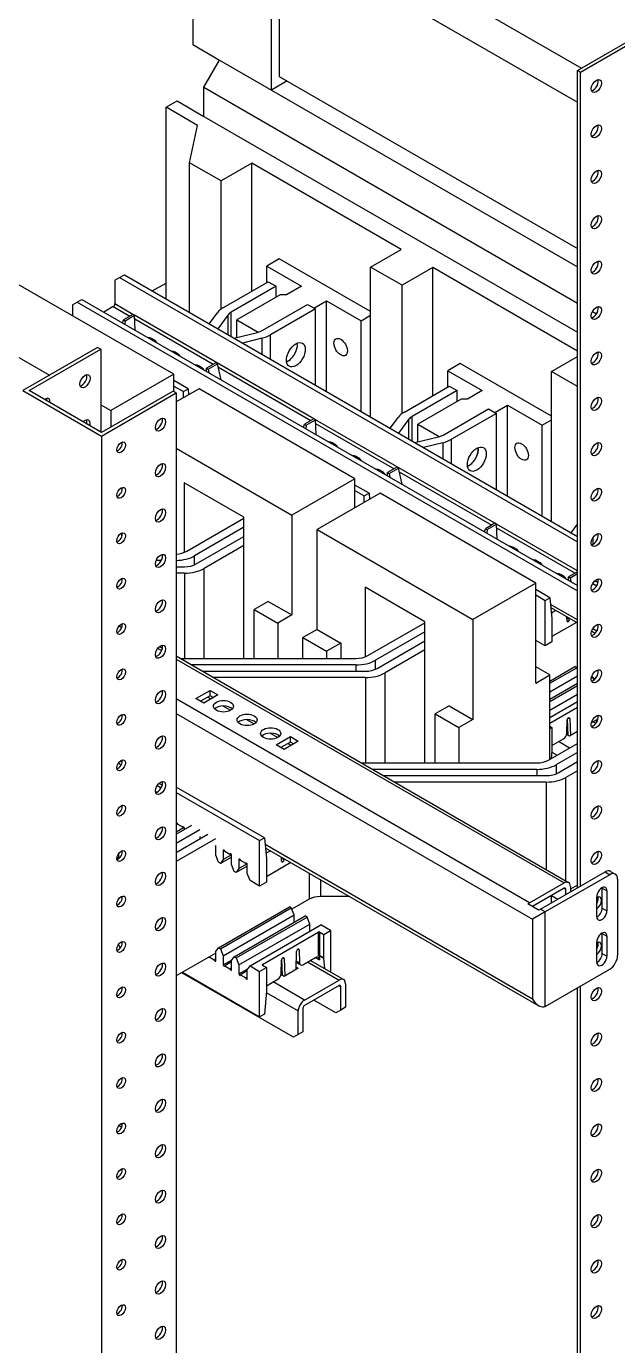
# Model space of a CAD drawing. Header units: millimetres. Extents: x -116965 to 323937, y 291661 to 566926.
# Drawn here: x -13936.1 to -13786.7, y 325377.5 to 325711.1 of the extents above; entities that cross this region are included whole.
import ezdxf

# ---------------------------------------------------------------- set-up
doc = ezdxf.new("R2010")
doc.units = ezdxf.units.MM
doc.layers.add('ALPHA', color=255, linetype='Continuous')

msp = doc.modelspace()

# ---------------------------------------------------------------- linework, layer by layer
at = {"layer": 'ALPHA'}
for p, q in [((-13894.074194, 325748.028303), (-13894.074194, 325706.463524)), ((-13868.220602, 325742.287311), (-13795.830545, 325700.492892)), ((-13874.186816, 325694.98154), (-13874.186816, 325736.546319)), ((-13872.198078, 325735.398121), (-13796.824914, 325691.881405)), ((-13872.198078, 325735.398121), (-13872.198078, 325698.426135)), ((-13796.824914, 325699.918793), (-13777.931905, 325710.826677)), ((-13777.931905, 325709.908119), (-13796.029419, 325699.459514)), ((-13894.074194, 325706.463524), (-13887.312485, 325702.559649)), ((-13891.289961, 325695.670459), (-13887.312485, 325702.559649)), ((-13887.312485, 325702.559649), (-13874.186816, 325694.98154)), ((-13872.198078, 325698.426135), (-13796.824914, 325654.909419)), ((-13796.824914, 325493.243096), (-13796.824914, 325699.918793)), ((-13796.029419, 325699.459514), (-13796.824914, 325699.918793)), ((-13796.029419, 325493.702375), (-13796.029419, 325699.459514)), ((-13891.289961, 325688.32199), (-13891.289961, 325695.670459)), ((-13891.289961, 325695.670459), (-13796.824914, 325641.131039)), ((-13870.20934, 325697.277937), (-13874.186816, 325694.98154)), ((-13874.186816, 325694.98154), (-13796.824914, 325650.316626)), ((-13900.835902, 325690.618387), (-13898.051669, 325692.225864)), ((-13898.051669, 325692.225864), (-13891.289961, 325688.32199)), ((-13900.835902, 325642.164418), (-13900.835902, 325690.618387)), ((-13892.880951, 325686.025594), (-13900.835902, 325690.618387)), ((-13891.289961, 325688.32199), (-13796.824914, 325633.78257)), ((-13894.869689, 325676.610367), (-13892.880951, 325686.025594)), ((-13894.869689, 325638.719823), (-13894.869689, 325676.610367)), ((-13886.914738, 325672.017574), (-13894.869689, 325676.610367)), ((-13879.15866, 325676.495547), (-13886.914738, 325672.017574)), ((-13879.15866, 325644.116355), (-13879.15866, 325676.495547)), ((-13841.372642, 325654.679779), (-13879.15866, 325676.495547)), ((-13886.914738, 325639.59379), (-13886.914738, 325672.017574)), ((-13872.198078, 325652.268563), (-13875.380058, 325650.431446)), ((-13849.128719, 325638.949463), (-13872.198078, 325652.268563)), ((-13849.128719, 325650.201806), (-13841.372642, 325654.679779)), ((-13875.380058, 325650.431446), (-13866.629612, 325645.379373)), ((-13875.380058, 325646.297932), (-13875.380058, 325650.431446)), ((-13849.128719, 325612.311262), (-13849.128719, 325650.201806)), ((-13841.173768, 325645.609013), (-13849.128719, 325650.201806)), ((-13833.41769, 325650.086986), (-13841.173768, 325645.609013)), ((-13833.41769, 325617.707794), (-13833.41769, 325650.086986)), ((-13796.824914, 325628.960137), (-13833.41769, 325650.086986)), ((-13898.847165, 325623.104326), (-13938.224173, 325645.838652)), ((-13913.762698, 325646.872031), (-13912.569456, 325647.56095)), ((-13913.762698, 325646.872031), (-13913.762698, 325640.9014)), ((-13912.569456, 325647.56095), (-13911.376213, 325648.249869)), ((-13912.569456, 325647.56095), (-13796.824914, 325580.735808)), ((-13911.376213, 325648.249869), (-13796.824914, 325582.113646)), ((-13904.316194, 325644.173765), (-13900.835902, 325646.183112)), ((-13886.33488, 325639.973162), (-13874.982311, 325646.527571)), ((-13872.993573, 325645.379373), (-13884.346143, 325638.824964)), ((-13874.982311, 325646.527571), (-13872.993573, 325645.379373)), ((-13872.993573, 325642.623697), (-13872.993573, 325645.379373)), ((-13866.629612, 325645.379373), (-13870.408214, 325643.197796)), ((-13841.173768, 325613.185228), (-13841.173768, 325645.609013)), ((-13923.30864, 325641.360679), (-13922.115397, 325642.049598)), ((-13922.115397, 325642.049598), (-13796.824914, 325569.713104)), ((-13871.999204, 325643.197796), (-13882.937262, 325636.882706)), ((-13870.408214, 325643.197796), (-13871.999204, 325643.197796)), ((-13863.447631, 325639.868021), (-13860.265651, 325641.705138)), ((-13860.265651, 325641.705138), (-13851.515204, 325636.653066)), ((-13860.265651, 325618.741172), (-13860.265651, 325641.705138)), ((-13924.501882, 325640.67176), (-13923.30864, 325641.360679)), ((-13924.501882, 325640.67176), (-13924.501882, 325637.916084)), ((-13923.30864, 325641.360679), (-13796.824914, 325568.335266)), ((-13914.160446, 325640.212481), (-13916.546931, 325638.834643)), ((-13914.160446, 325640.212481), (-13909.984096, 325637.801264)), ((-13909.188601, 325638.260544), (-13913.762698, 325640.9014)), ((-13909.188601, 325638.260544), (-13911.575087, 325636.882706)), ((-13908.790854, 325638.030904), (-13909.188601, 325638.260544)), ((-13889.915488, 325635.859514), (-13887.835336, 325638.688837)), ((-13884.346143, 325632.644051), (-13884.346143, 325638.824964)), ((-13876.391191, 325634.232171), (-13865.038622, 325640.78658)), ((-13863.049884, 325639.638382), (-13874.402454, 325633.083972)), ((-13865.038622, 325640.78658), (-13863.049884, 325639.638382)), ((-13863.049884, 325620.34865), (-13863.049884, 325639.638382)), ((-13793.060018, 325638.957376), (-13792.038238, 325638.36745)), ((-13954.134076, 325636.653066), (-13930.269222, 325622.874686)), ((-13911.791931, 325636.089342), (-13911.575087, 325636.882706)), ((-13911.575087, 325636.882706), (-13911.177339, 325636.653066)), ((-13911.177339, 325636.653066), (-13911.210485, 325635.753644)), ((-13911.177339, 325636.653066), (-13908.790854, 325638.030904)), ((-13863.447631, 325611.851982), (-13908.790854, 325638.030904)), ((-13908.646218, 325634.273164), (-13908.790854, 325638.030904)), ((-13908.754695, 325637.091469), (-13888.903475, 325625.630362)), ((-13885.246416, 325638.054369), (-13887.770565, 325634.621142)), ((-13885.246416, 325638.054369), (-13885.246416, 325633.163823)), ((-13882.937262, 325636.882706), (-13877.533532, 325633.762861)), ((-13882.937262, 325632.435246), (-13882.937262, 325636.882706)), ((-13851.515204, 325636.653066), (-13849.128719, 325638.030904)), ((-13851.515204, 325613.6891), (-13851.515204, 325636.653066)), ((-13904.455405, 325632.152128), (-13903.858784, 325631.807669)), ((-13883.672425, 325632.255079), (-13877.725901, 325633.712398)), ((-13876.62697, 325632.217684), (-13881.527502, 325631.016708)), ((-13876.62697, 325632.217684), (-13876.62697, 325628.187384)), ((-13874.402454, 325626.903059), (-13874.402454, 325633.083972)), ((-13918.137921, 325629.878696), (-13937.030931, 325618.970812)), ((-13935.439941, 325618.970812), (-13917.342426, 325629.419417)), ((-13917.342426, 325629.419417), (-13918.137921, 325629.878696)), ((-13917.342426, 325629.419417), (-13917.342426, 325608.522207)), ((-13898.489192, 325628.707534), (-13897.89257, 325628.363074)), ((-13892.522978, 325625.262939), (-13891.926357, 325624.918479)), ((-13888.22443, 325626.022409), (-13890.570538, 325624.667883)), ((-13890.172791, 325624.438243), (-13887.826683, 325625.792769)), ((-13887.826683, 325625.792769), (-13888.22443, 325626.022409)), ((-13886.861441, 325621.695717), (-13887.826683, 325625.792769)), ((-13826.457108, 325625.860002), (-13829.639088, 325624.022884)), ((-13803.387749, 325612.540901), (-13826.457108, 325625.860002)), ((-13803.387749, 325623.793245), (-13796.824914, 325627.582299)), ((-13898.847165, 325623.104326), (-13914.757067, 325613.918739)), ((-13898.847165, 325618.741172), (-13898.847165, 325623.104326)), ((-13890.594976, 325623.851274), (-13890.570538, 325624.667883)), ((-13890.570538, 325624.667883), (-13890.172791, 325624.438243)), ((-13890.172791, 325624.438243), (-13890.029762, 325623.524948)), ((-13887.612872, 325624.885232), (-13864.243126, 325611.392703)), ((-13829.639088, 325624.022884), (-13820.888642, 325618.970812)), ((-13829.639088, 325619.88937), (-13829.639088, 325624.022884)), ((-13803.387749, 325585.9027), (-13803.387749, 325623.793245)), ((-13796.824914, 325620.00419), (-13803.387749, 325623.793245)), ((-13937.030931, 325618.970812), (-13917.143553, 325607.488829)), ((-13917.143553, 325608.407387), (-13935.439941, 325618.970812)), ((-13899.046038, 325618.855992), (-13917.143553, 325608.407387)), ((-13917.143553, 325607.488829), (-13898.250543, 325618.396713)), ((-13898.250543, 325618.396713), (-13899.046038, 325618.855992)), ((-13895.267437, 325619.430091), (-13898.847165, 325621.496848)), ((-13898.847165, 325620.11901), (-13896.460679, 325618.741172)), ((-13892.483204, 325619.430091), (-13898.250543, 325616.100316)), ((-13898.250543, 325618.396713), (-13898.250543, 325159.117386)), ((-13896.460679, 325618.741172), (-13895.267437, 325619.430091)), ((-13896.460679, 325617.133695), (-13896.460679, 325618.741172)), ((-13895.267437, 325619.430091), (-13895.121119, 325617.90709)), ((-13853.106195, 325596.695764), (-13892.483204, 325619.430091)), ((-13840.593911, 325613.564601), (-13829.241341, 325620.11901)), ((-13827.252603, 325618.970812), (-13838.605173, 325612.416403)), ((-13829.241341, 325620.11901), (-13827.252603, 325618.970812)), ((-13827.252603, 325616.215136), (-13827.252603, 325618.970812)), ((-13820.888642, 325618.970812), (-13824.667244, 325616.789235)), ((-13917.342426, 325615.411397), (-13914.757067, 325613.918739)), ((-13826.258234, 325616.789235), (-13837.196292, 325610.474144)), ((-13824.667244, 325616.789235), (-13826.258234, 325616.789235)), ((-13817.706661, 325613.45946), (-13814.524681, 325615.296577)), ((-13814.524681, 325615.296577), (-13805.774235, 325610.244505)), ((-13814.524681, 325592.332611), (-13814.524681, 325615.296577)), ((-13914.757067, 325613.918739), (-13914.757067, 325609.785225)), ((-13863.447631, 325611.851982), (-13865.834117, 325610.474144)), ((-13865.436369, 325610.244505), (-13863.049884, 325611.622343)), ((-13863.049884, 325611.622343), (-13863.447631, 325611.851982)), ((-13817.706661, 325585.443421), (-13863.049884, 325611.622343)), ((-13862.905248, 325607.864603), (-13863.049884, 325611.622343)), ((-13844.174518, 325609.450952), (-13842.094366, 325612.280276)), ((-13839.505446, 325611.645808), (-13842.029595, 325608.212581)), ((-13839.505446, 325611.645808), (-13839.505446, 325606.755262)), ((-13838.605173, 325606.235489), (-13838.605173, 325612.416403)), ((-13830.650221, 325607.823609), (-13819.297652, 325614.378019)), ((-13817.308914, 325613.22982), (-13828.661484, 325606.675411)), ((-13819.297652, 325614.378019), (-13817.308914, 325613.22982)), ((-13817.308914, 325593.940089), (-13817.308914, 325613.22982)), ((-13805.774235, 325610.244505), (-13803.387749, 325611.622343)), ((-13866.050961, 325609.680781), (-13865.834117, 325610.474144)), ((-13865.834117, 325610.474144), (-13865.436369, 325610.244505)), ((-13865.436369, 325610.244505), (-13865.469515, 325609.345083)), ((-13863.013725, 325610.682908), (-13843.162506, 325599.221801)), ((-13837.196292, 325610.474144), (-13831.792562, 325607.354299)), ((-13837.196292, 325606.026685), (-13837.196292, 325610.474144)), ((-13805.774235, 325587.280538), (-13805.774235, 325610.244505)), ((-13917.143553, 325607.488829), (-13917.143553, 325148.209502)), ((-13858.714435, 325605.743567), (-13858.117814, 325605.399108)), ((-13837.931455, 325605.846518), (-13831.984931, 325607.303836)), ((-13830.886, 325605.809123), (-13835.786532, 325604.608146)), ((-13830.886, 325605.809123), (-13830.886, 325601.778823)), ((-13828.661484, 325600.494498), (-13828.661484, 325606.675411)), ((-13898.250543, 325604.388693), (-13869.016097, 325587.510178)), ((-13852.748222, 325602.298972), (-13852.151601, 325601.954513)), ((-13846.782008, 325598.854377), (-13846.185387, 325598.509918)), ((-13844.854006, 325597.442713), (-13844.829569, 325598.259322)), ((-13842.48346, 325599.613848), (-13844.829569, 325598.259322)), ((-13844.829569, 325598.259322), (-13844.431821, 325598.029682)), ((-13844.431821, 325598.029682), (-13842.085713, 325599.384208)), ((-13842.085713, 325599.384208), (-13842.48346, 325599.613848)), ((-13841.120471, 325595.287155), (-13842.085713, 325599.384208)), ((-13841.871902, 325598.47667), (-13818.502157, 325584.984142)), ((-13896.261805, 325595.662386), (-13896.261805, 325578.051775)), ((-13881.147398, 325586.936079), (-13896.261805, 325595.662386)), ((-13853.106195, 325596.695764), (-13869.016097, 325587.510178)), ((-13853.106195, 325589.347295), (-13853.106195, 325596.695764)), ((-13849.526467, 325593.02153), (-13853.106195, 325595.088287)), ((-13844.431821, 325598.029682), (-13844.288792, 325597.116387)), ((-13846.742234, 325593.02153), (-13862.652136, 325583.835943)), ((-13853.106195, 325593.710449), (-13850.719709, 325592.332611)), ((-13850.719709, 325592.332611), (-13849.526467, 325593.02153)), ((-13850.719709, 325590.725133), (-13850.719709, 325592.332611)), ((-13849.526467, 325593.02153), (-13849.380149, 325591.498529)), ((-13807.365225, 325570.287203), (-13846.742234, 325593.02153)), ((-13895.594516, 325578.365391), (-13881.147398, 325586.706439)), ((-13881.147398, 325551.243431), (-13881.147398, 325586.936079)), ((-13869.016097, 325587.510178), (-13869.016097, 325562.249815)), ((-13817.706661, 325585.443421), (-13820.093147, 325584.065583)), ((-13819.695399, 325583.835943), (-13817.308914, 325585.213781)), ((-13817.308914, 325585.213781), (-13817.706661, 325585.443421)), ((-13796.824914, 325573.387339), (-13817.308914, 325585.213781)), ((-13817.164278, 325581.456041), (-13817.308914, 325585.213781)), ((-13798.433548, 325583.042391), (-13796.824914, 325585.230378)), ((-13911.91186, 325582.952588), (-13911.972834, 325582.917385)), ((-13911.972834, 325582.21937), (-13911.972834, 325582.917385)), ((-13911.972834, 325582.917385), (-13911.900802, 325582.875797)), ((-13881.147398, 325584.410042), (-13893.605779, 325577.217193)), ((-13893.208031, 325575.150436), (-13881.147398, 325582.113646)), ((-13862.652136, 325558.57558), (-13862.652136, 325583.835943)), ((-13862.652136, 325583.835943), (-13823.275127, 325561.101617)), ((-13820.309991, 325583.272219), (-13820.093147, 325584.065583)), ((-13820.093147, 325584.065583), (-13819.695399, 325583.835943)), ((-13819.695399, 325583.835943), (-13819.728545, 325582.936521)), ((-13817.272755, 325584.274346), (-13797.421536, 325572.813239)), ((-13792.864203, 325580.152155), (-13792.864203, 325581.88731)), ((-13881.147398, 325579.817249), (-13891.219293, 325574.002238)), ((-13812.973465, 325579.335006), (-13812.376844, 325578.990546)), ((-13793.297658, 325580.077184), (-13793.192714, 325580.016594)), ((-13902.011528, 325576.028195), (-13903.341712, 325576.028195)), ((-13893.605779, 325574.948002), (-13893.605779, 325577.217193)), ((-13807.007252, 325575.890411), (-13806.410631, 325575.545951)), ((-13898.250543, 325574.437037), (-13896.191138, 325574.437037)), ((-13896.191138, 325572.813239), (-13898.250543, 325572.813239)), ((-13896.191138, 325572.813239), (-13896.191138, 325551.243431)), ((-13891.219293, 325551.243431), (-13891.219293, 325574.002238)), ((-13801.041039, 325572.445816), (-13800.444417, 325572.101357)), ((-13799.113036, 325571.034152), (-13799.088599, 325571.85076)), ((-13796.824914, 325573.157699), (-13799.088599, 325571.85076)), ((-13799.088599, 325571.85076), (-13798.690851, 325571.621121)), ((-13798.690851, 325571.621121), (-13796.824914, 325572.69842)), ((-13798.690851, 325571.621121), (-13798.547822, 325570.707825)), ((-13850.520836, 325569.253825), (-13850.520836, 325551.643213)), ((-13835.406428, 325560.527517), (-13850.520836, 325569.253825)), ((-13807.365225, 325570.287203), (-13823.275127, 325561.101617)), ((-13807.365225, 325545.02684), (-13807.365225, 325570.287203)), ((-13803.785497, 325566.612969), (-13807.365225, 325568.679726)), ((-13792.966006, 325570.240838), (-13791.933376, 325569.644649)), ((-13791.626704, 325570.386151), (-13792.477183, 325570.877175)), ((-13874.982311, 325565.69441), (-13878.562039, 325563.627653)), ((-13874.982311, 325565.69441), (-13869.016097, 325562.249815)), ((-13807.365225, 325567.301888), (-13804.978739, 325565.92405)), ((-13804.978739, 325565.92405), (-13803.785497, 325566.612969)), ((-13804.978739, 325554.442066), (-13804.978739, 325565.92405)), ((-13803.785497, 325566.612969), (-13803.283837, 325561.39125)), ((-13796.824914, 325560.986797), (-13803.621995, 325564.911093)), ((-13878.562039, 325563.627653), (-13872.595825, 325560.183058)), ((-13878.562039, 325551.243431), (-13878.562039, 325563.627653)), ((-13869.016097, 325562.249815), (-13872.595825, 325560.183058)), ((-13803.544595, 325564.105447), (-13796.824914, 325560.225838)), ((-13803.402679, 325562.700474), (-13803.410024, 325562.704715)), ((-13802.256895, 325563.361993), (-13803.402679, 325562.700474)), ((-13799.452147, 325560.72096), (-13799.484164, 325561.761156)), ((-13799.483762, 325561.748107), (-13799.472662, 325561.754516)), ((-13799.400153, 325561.439815), (-13799.392127, 325561.708019)), ((-13912.705705, 325559.457983), (-13912.035459, 325559.071016)), ((-13912.188734, 325559.920468), (-13911.89342, 325559.749969)), ((-13872.595825, 325560.183058), (-13872.595825, 325551.243431)), ((-13862.652136, 325558.57558), (-13866.231864, 325556.508823)), ((-13862.652136, 325558.57558), (-13856.685923, 325555.130985)), ((-13849.853547, 325551.95683), (-13835.406428, 325560.297878)), ((-13835.406428, 325524.83487), (-13835.406428, 325560.527517)), ((-13823.275127, 325561.101617), (-13823.275127, 325535.841254)), ((-13803.283837, 325561.39125), (-13803.284335, 325561.390963)), ((-13803.284335, 325561.390963), (-13803.284335, 325555.420331)), ((-13797.086176, 325560.376678), (-13803.284335, 325556.798169)), ((-13799.454412, 325560.79454), (-13799.101658, 325560.590877)), ((-13799.154018, 325560.560647), (-13799.452517, 325560.732985)), ((-13798.803531, 325561.095355), (-13799.400153, 325561.439815)), ((-13799.101658, 325560.590877), (-13799.154018, 325560.560647)), ((-13798.795505, 325561.363559), (-13798.803531, 325561.095355)), ((-13791.933376, 325558.162666), (-13792.966006, 325558.758855)), ((-13866.231864, 325551.243431), (-13866.231864, 325556.508823)), ((-13866.231864, 325556.508823), (-13860.265651, 325553.064228)), ((-13856.685923, 325555.130985), (-13860.265651, 325553.064228)), ((-13856.685923, 325555.130985), (-13856.685923, 325551.243431)), ((-13835.406428, 325558.001481), (-13847.864809, 325550.808632)), ((-13847.467061, 325548.741875), (-13835.406428, 325555.705085)), ((-13804.978739, 325554.442066), (-13807.365225, 325555.819904)), ((-13803.284335, 325555.420331), (-13804.978739, 325554.442066)), ((-13793.234054, 325558.152654), (-13792.324338, 325557.627429)), ((-13902.921311, 325553.80896), (-13901.932475, 325553.238055)), ((-13902.445513, 325554.295217), (-13901.749263, 325553.893237)), ((-13898.250543, 325551.87325), (-13799.080769, 325494.617554)), ((-13860.265651, 325553.064228), (-13860.265651, 325551.243431)), ((-13835.406428, 325553.408688), (-13845.478323, 325547.593676)), ((-13898.250543, 325551.112291), (-13800.205769, 325494.506114)), ((-13897.159665, 325551.243431), (-13852.836653, 325551.243431)), ((-13852.836653, 325549.619633), (-13894.347165, 325549.619633)), ((-13852.836653, 325549.619633), (-13852.836653, 325548.028476)), ((-13847.864809, 325548.539441), (-13847.864809, 325550.808632)), ((-13803.785497, 325547.093597), (-13807.365225, 325549.160354)), ((-13803.785497, 325545.540291), (-13797.46845, 325549.18744)), ((-13803.785497, 325544.972669), (-13796.976874, 325548.903629)), ((-13796.976874, 325548.903629), (-13797.46845, 325549.18744)), ((-13796.824914, 325548.511975), (-13796.976874, 325548.903629)), ((-13891.591199, 325548.028476), (-13850.450168, 325548.028476)), ((-13850.450168, 325546.404678), (-13888.778699, 325546.404678)), ((-13850.450168, 325546.404678), (-13850.450168, 325524.83487)), ((-13845.478323, 325524.83487), (-13845.478323, 325547.593676)), ((-13807.365225, 325545.02684), (-13803.785497, 325547.093597)), ((-13803.785497, 325525.737108), (-13803.785497, 325547.093597)), ((-13803.785497, 325542.799335), (-13796.824914, 325546.81803)), ((-13803.785497, 325540.947498), (-13796.824914, 325544.966192)), ((-13793.296104, 325546.435929), (-13792.999398, 325546.607232)), ((-13792.999398, 325546.607232), (-13793.214269, 325546.731287)), ((-13792.692417, 325545.816033), (-13792.999398, 325546.607232)), ((-13792.4222, 325546.044346), (-13792.884579, 325546.311301)), ((-13901.777799, 325543.044608), (-13901.882743, 325543.105198)), ((-13893.278699, 325541.122966), (-13889.698971, 325543.189723)), ((-13889.698971, 325541.811885), (-13892.085456, 325540.434047)), ((-13887.710233, 325542.041525), (-13891.289961, 325539.974768)), ((-13889.698971, 325541.811885), (-13889.698971, 325543.189723)), ((-13889.698971, 325543.189723), (-13887.710233, 325542.041525)), ((-13888.903475, 325541.352606), (-13889.698971, 325541.811885)), ((-13803.785497, 325540.379875), (-13796.824914, 325544.398569)), ((-13803.785497, 325538.206542), (-13796.824914, 325542.225236)), ((-13903.473734, 325540.349522), (-13903.368789, 325540.288932)), ((-13808.956215, 325489.454042), (-13898.250543, 325541.008146)), ((-13891.289961, 325539.974768), (-13893.278699, 325541.122966)), ((-13890.295592, 325541.467425), (-13889.500097, 325541.008146)), ((-13886.45896, 325539.252345), (-13884.528252, 325538.13765)), ((-13829.241341, 325539.285849), (-13832.821069, 325537.219092)), ((-13829.241341, 325539.285849), (-13823.275127, 325535.841254)), ((-13803.785497, 325536.354705), (-13796.824914, 325540.373399)), ((-13803.785497, 325534.922695), (-13796.824914, 325538.941389)), ((-13898.250543, 325537.333911), (-13808.16072, 325485.320528)), ((-13880.492746, 325535.80775), (-13878.562039, 325534.693055)), ((-13832.821069, 325537.219092), (-13826.854855, 325533.774497)), ((-13832.821069, 325524.83487), (-13832.821069, 325537.219092)), ((-13823.275127, 325535.841254), (-13826.854855, 325533.774497)), ((-13799.55418, 325532.281517), (-13799.452147, 325535.71428)), ((-13799.161551, 325531.793779), (-13799.371451, 325535.984679)), ((-13799.154018, 325536.218842), (-13799.095666, 325536.252532)), ((-13799.078925, 325536.261654), (-13798.797826, 325536.099361)), ((-13798.797826, 325536.099361), (-13798.57891, 325531.728448)), ((-13793.28191, 325535.016312), (-13791.617472, 325535.977276)), ((-13792.847439, 325535.267155), (-13792.154147, 325534.866882)), ((-13792.188429, 325535.647634), (-13791.812128, 325535.430376)), ((-13874.526533, 325532.363155), (-13872.595825, 325531.24846)), ((-13826.854855, 325533.774497), (-13826.854855, 325524.83487)), ((-13803.785497, 325534.123549), (-13803.284335, 325533.834203)), ((-13803.785497, 325533.544857), (-13803.284335, 325533.834203)), ((-13803.284335, 325533.834203), (-13803.284335, 325527.863572)), ((-13798.813652, 325531.59292), (-13799.585463, 325532.038525)), ((-13799.186709, 325532.296094), (-13799.578956, 325532.06963)), ((-13799.246436, 325533.488609), (-13799.523048, 325533.328907)), ((-13799.264957, 325533.858395), (-13799.511542, 325533.71603)), ((-13796.824914, 325532.741118), (-13798.813652, 325531.59292)), ((-13872.993573, 325529.411343), (-13869.413845, 325531.4781)), ((-13871.004835, 325528.263145), (-13872.993573, 325529.411343)), ((-13869.413845, 325530.100262), (-13871.80033, 325528.722424)), ((-13867.425107, 325530.329902), (-13871.004835, 325528.263145)), ((-13870.010466, 325529.755803), (-13869.214971, 325529.296523)), ((-13869.413845, 325530.100262), (-13869.413845, 325531.4781)), ((-13869.413845, 325531.4781), (-13867.425107, 325530.329902)), ((-13868.61835, 325529.640983), (-13869.413845, 325530.100262)), ((-13804.112577, 325525.548269), (-13796.824914, 325529.755803)), ((-13803.284335, 325529.24141), (-13800.349191, 325530.936016)), ((-13798.813652, 325528.607604), (-13801.597885, 325530.215082)), ((-13911.922581, 325525.019176), (-13912.420835, 325525.306843)), ((-13803.283837, 325527.863859), (-13803.451057, 325525.930197)), ((-13803.312635, 325527.530858), (-13801.995633, 325526.770487)), ((-13803.284335, 325527.864146), (-13803.283837, 325527.863859)), ((-13803.284335, 325527.863572), (-13803.283837, 325527.863859)), ((-13796.824914, 325527.459406), (-13802.123839, 325524.40007)), ((-13801.726091, 325522.333314), (-13796.824914, 325525.163009)), ((-13912.859768, 325524.799302), (-13912.142658, 325524.385278)), ((-13851.418695, 325524.83487), (-13807.095683, 325524.83487)), ((-13807.095683, 325523.211072), (-13848.606195, 325523.211072)), ((-13845.850229, 325521.619915), (-13804.709198, 325521.619915)), ((-13807.095683, 325523.211072), (-13807.095683, 325521.619915)), ((-13802.123839, 325522.13088), (-13802.123839, 325524.40007)), ((-13796.824914, 325522.866613), (-13799.737353, 325521.185115)), ((-13903.071288, 325519.14792), (-13902.04376, 325518.554677)), ((-13901.80278, 325519.176506), (-13902.653258, 325519.66753)), ((-13875.97668, 325505.873278), (-13898.250543, 325518.733099)), ((-13804.709198, 325519.996117), (-13843.037729, 325519.996117)), ((-13804.709198, 325519.996117), (-13804.709198, 325497.867129)), ((-13799.737353, 325494.996634), (-13799.737353, 325521.185115)), ((-13903.023514, 325517.470081), (-13903.493867, 325517.470081)), ((-13898.250543, 325517.355261), (-13877.169922, 325505.184359)), ((-13898.111332, 325509.696778), (-13898.250543, 325509.616404)), ((-13898.250543, 325506.791836), (-13894.273068, 325509.088233)), ((-13896.22636, 325508.48867), (-13898.250543, 325507.320007)), ((-13896.599891, 325508.594508), (-13897.912458, 325509.352319)), ((-13896.401017, 325508.709327), (-13896.599891, 325508.594508)), ((-13896.202143, 325507.974481), (-13896.202143, 325508.364868)), ((-13892.28433, 325507.940035), (-13898.250543, 325504.49544)), ((-13898.250543, 325502.199043), (-13890.295592, 325506.791836)), ((-13888.306854, 325505.643638), (-13898.250543, 325499.902646)), ((-13892.224668, 325505.678084), (-13892.224668, 325506.068471)), ((-13877.169922, 325505.184359), (-13875.97668, 325505.873278)), ((-13877.169922, 325493.702375), (-13877.169922, 325505.184359)), ((-13875.97668, 325505.873278), (-13875.47502, 325500.651559)), ((-13912.859998, 325501.834981), (-13912.823297, 325500.642593)), ((-13888.247192, 325501.475678), (-13888.247192, 325503.772075)), ((-13886.178905, 325502.807588), (-13886.377778, 325502.692768)), ((-13886.377778, 325502.692768), (-13886.377778, 325500.396372)), ((-13884.293933, 325501.599481), (-13886.377778, 325500.396372)), ((-13884.667464, 325501.705318), (-13885.980031, 325502.463129)), ((-13884.46859, 325501.820138), (-13884.667464, 325501.705318)), ((-13808.16072, 325465.112237), (-13875.813178, 325504.171402)), ((-13875.735778, 325503.365756), (-13806.56973, 325463.43272)), ((-13875.593862, 325501.960783), (-13875.601207, 325501.965024)), ((-13874.448078, 325502.622302), (-13875.593862, 325501.960783)), ((-13913.079639, 325500.44161), (-13913.239724, 325500.534035)), ((-13912.823297, 325500.642593), (-13913.230361, 325500.877611)), ((-13887.558273, 325499.700093), (-13888.247192, 325501.475678)), ((-13887.066697, 325499.416281), (-13887.558273, 325499.700093)), ((-13884.269716, 325501.031119), (-13887.066697, 325499.416281)), ((-13886.377778, 325500.396372), (-13887.066697, 325499.416281)), ((-13884.269716, 325499.179281), (-13884.269716, 325501.475678)), ((-13883.580797, 325497.403696), (-13884.269716, 325499.179281)), ((-13880.292241, 325498.734722), (-13883.089222, 325497.119885)), ((-13882.201429, 325500.511191), (-13882.400303, 325500.396372)), ((-13882.400303, 325500.396372), (-13882.400303, 325498.099975)), ((-13880.316457, 325499.303084), (-13882.400303, 325498.099975)), ((-13880.689988, 325499.408921), (-13882.002555, 325500.166732)), ((-13880.491114, 325499.523741), (-13880.689988, 325499.408921)), ((-13880.292241, 325496.882885), (-13880.292241, 325499.179281)), ((-13875.47502, 325500.651559), (-13875.475518, 325500.651272)), ((-13875.475518, 325500.651272), (-13875.475518, 325494.68064)), ((-13869.277359, 325499.636987), (-13875.475518, 325496.058478)), ((-13871.64333, 325499.981269), (-13871.675347, 325501.021465)), ((-13871.674945, 325501.008416), (-13871.663845, 325501.014825)), ((-13871.645595, 325500.054849), (-13871.292841, 325499.851186)), ((-13871.345201, 325499.820956), (-13871.6437, 325499.993294)), ((-13871.591336, 325500.700124), (-13871.583309, 325500.968328)), ((-13870.994714, 325500.355664), (-13871.591336, 325500.700124)), ((-13871.292841, 325499.851186), (-13871.345201, 325499.820956)), ((-13870.986688, 325500.623868), (-13870.994714, 325500.355664)), ((-13883.089222, 325497.119885), (-13883.580797, 325497.403696)), ((-13882.400303, 325498.099975), (-13883.089222, 325497.119885)), ((-13879.603322, 325495.107299), (-13880.292241, 325496.882885)), ((-13877.169922, 325493.702375), (-13879.603322, 325495.107299)), ((-13864.683275, 325496.984591), (-13864.683275, 325490.34812)), ((-13861.700168, 325491.061519), (-13861.700168, 325495.262293)), ((-13806.171982, 325487.846564), (-13789.864332, 325497.26179)), ((-13788.671089, 325496.572871), (-13804.978739, 325487.157645)), ((-13789.864332, 325497.26179), (-13788.671089, 325496.572871)), ((-13788.458082, 325497.40109), (-13787.264839, 325496.712171)), ((-13786.682351, 325495.424673), (-13786.682351, 325476.134941)), ((-13875.475518, 325494.68064), (-13877.169922, 325493.702375)), ((-13808.956215, 325489.454042), (-13800.205769, 325494.506114)), ((-13800.205769, 325493.128276), (-13808.21124, 325488.506315)), ((-13800.205769, 325493.128276), (-13799.808021, 325492.898637)), ((-13799.808021, 325491.520799), (-13799.808021, 325492.898637)), ((-13796.824914, 325493.932015), (-13798.614778, 325492.898637)), ((-13798.614778, 325493.587556), (-13798.614778, 325492.209718)), ((-13790.56039, 325488.133614), (-13790.56039, 325493.185686)), ((-13790.56039, 325493.185686), (-13789.367147, 325492.496767)), ((-13789.367147, 325492.496767), (-13789.367147, 325487.444695)), ((-13887.558273, 325478.113964), (-13869.659633, 325488.447749)), ((-13887.066697, 325477.830153), (-13869.168057, 325488.163938)), ((-13869.168057, 325488.163938), (-13869.659633, 325488.447749)), ((-13868.479138, 325486.388352), (-13869.168057, 325488.163938)), ((-13864.683275, 325490.34812), (-13869.039643, 325487.83297)), ((-13854.424214, 325491.061519), (-13861.700168, 325491.061519)), ((-13806.967477, 325487.788228), (-13809.353963, 325489.166066)), ((-13803.387749, 325491.291159), (-13801.796759, 325490.3726)), ((-13803.387749, 325489.454042), (-13803.387749, 325491.133857)), ((-13791.952507, 325485.952037), (-13791.952507, 325491.004109)), ((-13886.377778, 325476.054567), (-13868.479138, 325486.388352)), ((-13883.580797, 325475.817568), (-13865.682157, 325486.151352)), ((-13883.089222, 325475.533756), (-13865.190581, 325485.867541)), ((-13868.479138, 325484.536515), (-13868.479138, 325486.388352)), ((-13865.190581, 325485.867541), (-13865.682157, 325486.151352)), ((-13864.501662, 325484.091956), (-13865.190581, 325485.867541)), ((-13804.978739, 325487.157645), (-13808.16072, 325485.320528)), ((-13808.16072, 325485.320528), (-13808.16072, 325465.112237)), ((-13804.978739, 325487.157645), (-13806.171982, 325487.846564)), ((-13804.978739, 325463.27512), (-13804.978739, 325487.157645)), ((-13790.56039, 325488.133614), (-13789.367147, 325487.444695)), ((-13882.400303, 325473.758171), (-13864.501662, 325484.091956)), ((-13879.603322, 325473.521171), (-13861.704681, 325483.854956)), ((-13876.469887, 325473.898251), (-13862.357803, 325482.045866)), ((-13864.501662, 325482.240118), (-13864.501662, 325484.091956)), ((-13862.357803, 325482.045866), (-13862.357803, 325476.075235)), ((-13861.960055, 325482.045866), (-13860.965687, 325481.471767)), ((-13861.960055, 325476.075235), (-13861.960055, 325482.045866)), ((-13859.271282, 325482.450032), (-13861.704681, 325483.854956)), ((-13860.965687, 325481.471767), (-13859.271282, 325482.450032)), ((-13859.271282, 325482.450032), (-13859.271282, 325471.958647)), ((-13790.56039, 325476.65163), (-13790.56039, 325481.703703)), ((-13790.56039, 325481.703703), (-13789.367147, 325481.014784)), ((-13860.965687, 325475.501136), (-13860.965687, 325481.471767)), ((-13791.952507, 325474.470054), (-13791.952507, 325479.522126)), ((-13791.583235, 325478.734828), (-13791.952507, 325478.948027)), ((-13789.367147, 325481.014784), (-13789.367147, 325475.962711)), ((-13888.247192, 325476.743486), (-13898.250543, 325470.968049)), ((-13889.897844, 325475.790482), (-13888.64494, 325475.067117)), ((-13888.64494, 325475.067117), (-13888.247192, 325475.296756)), ((-13888.247192, 325477.133874), (-13887.558273, 325478.113964)), ((-13888.247192, 325474.837477), (-13888.247192, 325477.133874)), ((-13887.558273, 325478.113964), (-13887.066697, 325477.830153)), ((-13887.066697, 325477.830153), (-13886.377778, 325476.054567)), ((-13886.377778, 325476.054567), (-13886.377778, 325473.758171)), ((-13886.377778, 325473.758171), (-13884.106716, 325475.069369)), ((-13884.269716, 325474.837477), (-13883.580797, 325475.817568)), ((-13884.269716, 325472.54108), (-13884.269716, 325474.837477)), ((-13883.580797, 325475.817568), (-13883.089222, 325475.533756)), ((-13883.089222, 325475.533756), (-13882.400303, 325473.758171)), ((-13871.745363, 325471.541826), (-13871.64333, 325474.974589)), ((-13871.352734, 325471.054089), (-13871.562634, 325475.244988)), ((-13871.345201, 325475.479152), (-13871.286849, 325475.512841)), ((-13871.270108, 325475.521963), (-13870.989009, 325475.35967)), ((-13870.989009, 325475.35967), (-13870.770093, 325470.988757)), ((-13867.969706, 325472.605561), (-13867.832975, 325477.174581)), ((-13867.534849, 325477.679059), (-13867.482489, 325477.70929)), ((-13867.472078, 325477.71509), (-13867.18436, 325477.548976)), ((-13867.18436, 325477.548976), (-13867.082327, 325474.234031)), ((-13866.287316, 325473.806529), (-13863.233827, 325475.569462)), ((-13855.95867, 325470.04611), (-13864.379612, 325474.907943)), ((-13863.109099, 325475.633926), (-13862.047121, 325475.020792)), ((-13862.152989, 325476.122759), (-13862.047121, 325475.020792)), ((-13861.974611, 325476.083064), (-13860.966184, 325475.500848)), ((-13860.965687, 325475.501136), (-13861.960055, 325476.075235)), ((-13860.966184, 325475.500848), (-13860.965687, 325475.501136)), ((-13860.705426, 325472.786651), (-13860.966184, 325475.500848)), ((-13790.56039, 325476.65163), (-13789.367147, 325475.962711)), ((-13868.61835, 325455.467371), (-13896.858427, 325471.771788)), ((-13896.659553, 325471.886607), (-13877.169922, 325460.634264)), ((-13884.269716, 325474.515982), (-13885.980031, 325473.528531)), ((-13885.980031, 325473.528531), (-13884.667464, 325472.77072)), ((-13884.667464, 325472.77072), (-13884.269716, 325473.00036)), ((-13882.400303, 325473.758171), (-13882.400303, 325471.461774)), ((-13882.400303, 325471.461774), (-13880.129241, 325472.772972)), ((-13880.292241, 325472.219585), (-13882.002555, 325471.232134)), ((-13880.292241, 325472.54108), (-13879.603322, 325473.521171)), ((-13880.292241, 325470.244684), (-13880.292241, 325472.54108)), ((-13879.603322, 325473.521171), (-13877.169922, 325472.116247)), ((-13877.169922, 325472.116247), (-13875.475518, 325473.094512)), ((-13877.169922, 325460.634264), (-13877.169922, 325472.116247)), ((-13876.469887, 325473.668611), (-13876.469887, 325473.898251)), ((-13876.469887, 325473.668611), (-13875.475518, 325473.094512)), ((-13875.475518, 325473.094512), (-13875.475518, 325467.123881)), ((-13871.377892, 325471.556403), (-13871.770139, 325471.329939)), ((-13871.437619, 325472.748918), (-13871.714231, 325472.589216)), ((-13871.45614, 325473.118704), (-13871.702724, 325472.976339)), ((-13867.425107, 325472.919986), (-13871.004835, 325470.853229)), ((-13867.951207, 325473.22373), (-13867.425107, 325472.919986)), ((-13866.849816, 325473.750809), (-13867.916996, 325474.366946)), ((-13867.082327, 325474.234031), (-13867.906729, 325474.71)), ((-13865.038622, 325474.527464), (-13857.08367, 325469.93467)), ((-13804.978739, 325463.27512), (-13788.671089, 325472.690346)), ((-13882.002555, 325471.232134), (-13880.689988, 325470.474323)), ((-13880.689988, 325470.474323), (-13880.292241, 325470.703963)), ((-13875.475518, 325468.501719), (-13872.540373, 325470.196325)), ((-13865.834117, 325464.882598), (-13873.789068, 325469.475391)), ((-13871.004835, 325470.853229), (-13871.776646, 325471.298834)), ((-13865.834117, 325464.882598), (-13857.08367, 325469.93467)), ((-13857.08367, 325468.556832), (-13865.834117, 325463.50476)), ((-13857.08367, 325468.556832), (-13856.685923, 325468.327193)), ((-13856.685923, 325462.356561), (-13856.685923, 325468.327193)), ((-13855.49268, 325469.016112), (-13855.49268, 325463.04548)), ((-13796.029419, 325240.180187), (-13796.029419, 325468.442012)), ((-13875.47502, 325467.124168), (-13875.97668, 325461.323183)), ((-13875.503818, 325466.791167), (-13867.425107, 325462.126922)), ((-13875.475518, 325467.124455), (-13875.47502, 325467.124168)), ((-13875.475518, 325467.123881), (-13875.47502, 325467.124168)), ((-13857.879165, 325461.667642), (-13863.447631, 325464.882598)), ((-13796.824914, 325240.639466), (-13796.824914, 325467.982733)), ((-13867.425107, 325456.15629), (-13867.425107, 325462.126922)), ((-13866.231864, 325462.815841), (-13866.231864, 325456.845209)), ((-13856.685923, 325462.356561), (-13857.879165, 325461.667642)), ((-13855.49268, 325463.04548), (-13856.685923, 325462.356561)), ((-13875.97668, 325461.323183), (-13877.169922, 325460.634264)), ((-13867.425107, 325456.15629), (-13868.61835, 325455.467371)), ((-13866.231864, 325456.845209), (-13867.425107, 325456.15629)), ((-13912.705705, 325433.156168), (-13912.035459, 325432.769201)), ((-13912.188734, 325433.618654), (-13911.89342, 325433.448154))]:
    msp.add_line(p, q, dxfattribs=at)
msp.add_arc((-13806.627713, 325488.608087), 0.887473, 247.49004404, 300.89829486, dxfattribs=at)
for centre, major_axis, start_param, end_param in [((-13792.051944, 325696.014919), (0.914063, 1.583203), 2.3561944902, 8.6393797974), ((-13792.847439, 325696.474198), (0.914063, 1.583203), 3.5917893435, 3.926990817), ((-13792.847439, 325696.474198), (0.914063, 1.583203), 3.926990817, 5.8329886172), ((-13792.051944, 325684.532936), (0.914063, 1.583203), 2.3561944902, 8.6393797974), ((-13792.847439, 325684.992215), (0.914063, 1.583203), 3.926990817, 5.8329886172), ((-13792.847439, 325684.992215), (0.914063, 1.583203), 3.5917893435, 3.926990817), ((-13792.051944, 325673.050953), (0.914063, 1.583203), 2.3561944902, 8.6393797974), ((-13792.847439, 325673.510232), (0.914063, 1.583203), 3.5917893435, 3.926990817), ((-13792.847439, 325673.510232), (0.914063, 1.583203), 3.926990817, 5.8329886172), ((-13792.051944, 325661.568969), (0.914063, 1.583203), 2.3561944902, 8.6393797974), ((-13792.847439, 325662.028249), (0.914063, 1.583203), 3.926990817, 5.8329886172), ((-13792.847439, 325662.028249), (0.914063, 1.583203), 3.5917893435, 3.926990817), ((-13792.051944, 325650.086986), (0.914063, 1.583203), 2.3561944902, 8.6393797974), ((-13792.847439, 325650.546266), (0.914063, 1.583203), 3.926990817, 5.8329886172), ((-13792.847439, 325650.546266), (0.914063, 1.583203), 3.5917893435, 3.926990817), ((-13914.160446, 325640.67176), (0.28125, 0.487139), 3.926990817, 5.4977871438), ((-13881.363036, 325637.102666), (-7.03125, 0), 5.4977871438, 5.8817595792), ((-13881.363036, 325637.102666), (-4.21875, 0), 5.4977871438, 5.8817595792), ((-13792.051944, 325638.605003), (0.914063, 1.583203), 2.3561944902, 8.6393797974), ((-13792.847439, 325639.064282), (0.914063, 1.583203), 3.926990817, 5.8329886172), ((-13792.847439, 325639.064282), (0.914063, 1.583203), 3.5917893435, 3.926990817), ((-13905.608873, 325631.486173), (-1.63125, 0), 3.2442748454, 4.6097067886), ((-13905.608873, 325630.797254), (-2.475, 0), 3.3765092748, 3.926990817), ((-13879.374298, 325635.954468), (-4.21875, 0), 1.9722220548, 2.3561944902), ((-13879.374298, 325635.954468), (-7.03125, 0), 1.9722220548, 2.3561944902), ((-13856.685923, 325629.993516), (-1.209375, 2.094699), 0.7853981634, 7.0685834706), ((-13899.64266, 325628.041579), (-1.63125, 0), 3.2442748454, 4.6097067886), ((-13899.64266, 325627.35266), (-2.475, 0), 3.3765092748, 3.926990817), ((-13868.021728, 325628.041579), (1.6875, 2.922836), 2.3561944902, 8.6393797974), ((-13870.010466, 325629.189777), (1.6875, 2.922836), 3.7717298997, 5.6530480611), ((-13870.010466, 325629.189777), (1.6875, 2.922836), 3.926990817, 5.6530480611), ((-13792.051944, 325627.12302), (0.914063, 1.583203), 2.3561944902, 8.6393797974), ((-13792.847439, 325627.582299), (0.914063, 1.583203), 3.926990817, 5.8329886172), ((-13893.676446, 325624.596984), (-1.63125, 0), 3.2442748454, 4.6097067886), ((-13893.676446, 325623.908065), (-2.475, 0), 3.3765092748, 3.926990817), ((-13870.010466, 325629.189777), (1.6875, 2.922836), 3.7717298997, 3.926990817), ((-13792.847439, 325627.582299), (0.914063, 1.583203), 3.5917893435, 3.926990817), ((-13921.319902, 325621.382028), (0.914063, 1.583203), 2.3561944902, 8.6393797974), ((-13922.115397, 325621.841308), (0.914063, 1.583203), 3.5917893435, 5.8329886172), ((-13931.263591, 325615.641037), (0.759375, 1.315276), 0.7853981634, 1.0195107284), ((-13931.263591, 325615.641037), (0.759375, 1.315276), 5.2636745788, 7.0685834706), ((-13932.059086, 325616.100316), (0.759375, 1.315276), 5.2636745788, 5.7318997087), ((-13792.051944, 325615.641037), (0.914063, 1.583203), 2.3561944902, 8.6393797974), ((-13792.847439, 325616.100316), (0.914063, 1.583203), 3.926990817, 5.8329886172), ((-13921.319902, 325609.900045), (0.914063, 1.583203), 5.1625856703, 7.0685834706), ((-13902.228019, 325610.359324), (0.914063, 1.583203), 2.3561944902, 8.6393797974), ((-13903.023514, 325610.818604), (0.914063, 1.583203), 3.5917893435, 5.8329886172), ((-13835.622066, 325610.694105), (-7.03125, 0), 5.4977871438, 5.8817595792), ((-13835.622066, 325610.694105), (-4.21875, 0), 5.4977871438, 5.8817595792), ((-13792.847439, 325616.100316), (0.914063, 1.583203), 3.5917893435, 3.926990817), ((-13921.319902, 325609.900045), (0.914063, 1.583203), 0.7853981634, 1.1205996369), ((-13922.115397, 325610.359324), (0.914063, 1.583203), 5.1625856703, 5.8329886172), ((-13912.171708, 325604.618333), (0.759375, 1.315276), 2.3561944902, 8.6393797974), ((-13912.967203, 325605.077612), (0.759375, 1.315276), 3.692878252, 5.7318997087), ((-13859.867903, 325605.077612), (-1.63125, 0), 3.2442748454, 4.6097067886), ((-13859.867903, 325604.388693), (-2.475, 0), 3.3765092748, 3.926990817), ((-13833.633328, 325609.545907), (-4.21875, 0), 1.9722220548, 2.3561944902), ((-13833.633328, 325609.545907), (-7.03125, 0), 1.9722220548, 2.3561944902), ((-13822.280758, 325601.633017), (1.6875, 2.922836), 2.3561944902, 8.6393797974), ((-13810.944953, 325603.584954), (-1.209375, 2.094699), 0.7853981634, 7.0685834706), ((-13792.051944, 325604.159054), (0.914063, 1.583203), 2.3561944902, 8.6393797974), ((-13792.847439, 325604.618333), (0.914063, 1.583203), 3.926990817, 5.8329886172), ((-13853.90169, 325601.633017), (-1.63125, 0), 3.2442748454, 4.6097067886), ((-13853.90169, 325600.944098), (-2.475, 0), 3.3765092748, 3.926990817), ((-13824.269496, 325602.781216), (1.6875, 2.922836), 3.7717298997, 5.6530480611), ((-13824.269496, 325602.781216), (1.6875, 2.922836), 3.926990817, 5.6530480611), ((-13792.847439, 325604.618333), (0.914063, 1.583203), 3.5917893435, 3.926990817), ((-13902.228019, 325598.877341), (0.914063, 1.583203), 2.3561944902, 8.6393797974), ((-13903.023514, 325599.336621), (0.914063, 1.583203), 3.5917893435, 5.8329886172), ((-13847.935476, 325598.188422), (-1.63125, 0), 3.2442748454, 4.6097067886), ((-13847.935476, 325597.499503), (-2.475, 0), 3.3765092748, 3.926990817), ((-13824.269496, 325602.781216), (1.6875, 2.922836), 3.7717298997, 3.926990817), ((-13912.171708, 325593.13635), (0.759375, 1.315276), 2.3561944902, 8.6393797974), ((-13912.967203, 325593.595629), (0.759375, 1.315276), 3.692878252, 5.7318997087), ((-13792.051944, 325592.67707), (0.914063, 1.583203), 2.3561944902, 8.6393797974), ((-13792.847439, 325593.13635), (0.914063, 1.583203), 3.5917893435, 3.926990817), ((-13792.847439, 325593.13635), (0.914063, 1.583203), 3.926990817, 5.8329886172), ((-13902.228019, 325587.395358), (0.914063, 1.583203), 2.3561944902, 8.6393797974), ((-13903.023514, 325587.854637), (0.914063, 1.583203), 3.5917893435, 5.8329886172), ((-13912.171708, 325581.654367), (0.759375, 1.315276), 2.3561944902, 8.6393797974), ((-13912.967203, 325582.113646), (0.759375, 1.315276), 3.692878252, 5.7318997087), ((-13792.051944, 325581.195087), (0.914063, 1.583203), 2.3561944902, 8.6393797974), ((-13792.847439, 325581.654367), (0.914063, 1.583203), 3.926990817, 5.8329886172), ((-13898.577623, 325580.087689), (-4.21875, 0), 1.6484042689, 2.3561944902), ((-13814.126933, 325578.669051), (-1.63125, 0), 3.2442748454, 4.6097067886), ((-13814.126933, 325577.980132), (-2.475, 0), 3.3765092748, 3.926990817), ((-13792.847439, 325581.654367), (0.914063, 1.583203), 3.5917893435, 3.926990817), ((-13902.228019, 325575.913375), (0.914063, 1.583203), 2.3561944902, 8.6393797974), ((-13903.023514, 325576.372654), (0.914063, 1.583203), 3.5917893435, 5.8329886172), ((-13898.577623, 325580.087689), (-7.03125, 0), 1.6173311563, 2.3561944902), ((-13896.191138, 325576.872734), (-4.21875, 0), 1.5707963268, 2.3561944902), ((-13808.16072, 325575.224456), (-1.63125, 0), 3.2442748454, 4.6097067886), ((-13808.16072, 325574.535537), (-2.475, 0), 3.3765092748, 3.926990817), ((-13912.171708, 325570.172383), (0.759375, 1.315276), 2.3561944902, 8.6393797974), ((-13896.191138, 325576.872734), (-7.03125, 0), 1.5707963268, 2.3561944902), ((-13802.194506, 325571.779861), (-1.63125, 0), 3.2442748454, 4.6097067886), ((-13802.194506, 325571.090942), (-2.475, 0), 3.3765092748, 3.926990817), ((-13792.051944, 325569.713104), (0.914063, 1.583203), 2.3561944902, 8.6393797974), ((-13912.967203, 325570.631663), (0.759375, 1.315276), 3.692878252, 5.7318997087), ((-13792.847439, 325570.172383), (0.914063, 1.583203), 3.5917893435, 3.926990817), ((-13792.847439, 325570.172383), (0.914063, 1.583203), 3.926990817, 5.8329886172), ((-13902.228019, 325564.431392), (0.914063, 1.583203), 2.3561944902, 8.6393797974), ((-13903.023514, 325564.890671), (0.914063, 1.583203), 3.5917893435, 5.8329886172), ((-13803.402679, 325564.078312), (0.84375, 1.461418), 3.9214809141, 3.926990817), ((-13912.171708, 325558.6904), (0.759375, 1.315276), 2.3561944902, 8.6393797974), ((-13912.967203, 325559.14968), (0.759375, 1.315276), 3.692878252, 5.7318997087), ((-13799.698279, 325561.279796), (0.210938, 0.365354), 4.8153689652, 5.4626389638), ((-13799.154018, 325560.905106), (0.210937, 0.365354), 2.3911010752, 3.926990817), ((-13799.101658, 325560.935337), (0.210937, 0.365354), 3.926990817, 5.4626389638), ((-13792.051944, 325558.231121), (0.914063, 1.583203), 2.3561944902, 8.6393797974), ((-13792.847439, 325558.6904), (0.914063, 1.583203), 3.926990817, 5.8329886172), ((-13792.847439, 325558.6904), (0.914063, 1.583203), 3.5917893435, 3.926990817), ((-13902.228019, 325552.949409), (0.914063, 1.583203), 2.3561944902, 8.6393797974), ((-13903.023514, 325553.408688), (0.914063, 1.583203), 3.5917893435, 5.8329886172), ((-13852.836653, 325553.679128), (-4.21875, 0), 1.5707963268, 2.3561944902), ((-13912.171708, 325547.208417), (0.759375, 1.315276), 2.3561944902, 8.6393797974), ((-13912.967203, 325547.667696), (0.759375, 1.315276), 3.692878252, 5.7318997087), ((-13852.836653, 325553.679128), (-7.03125, 0), 1.5707963268, 2.3561944902), ((-13850.450168, 325550.464172), (-4.21875, 0), 1.5707963268, 2.3561944902), ((-13792.051944, 325546.749138), (0.914063, 1.583203), 2.3561944902, 8.6393797974), ((-13792.847439, 325547.208417), (0.914063, 1.583203), 3.926990817, 5.8329886172), ((-13850.450168, 325550.464172), (-7.03125, 0), 1.5707963268, 2.3561944902), ((-13792.847439, 325547.208417), (0.914063, 1.583203), 3.5917893435, 3.926990817), ((-13902.228019, 325541.467425), (0.914063, 1.583203), 2.3561944902, 8.6393797974), ((-13903.023514, 325541.926705), (0.914063, 1.583203), 3.5917893435, 5.8329886172), ((-13886.318116, 325539.171029), (-2.53125, 0), 2.3561944902, 8.6393797974), ((-13886.318116, 325537.793191), (-2.53125, 0), 3.6324753319, 5.7923026289), ((-13912.171708, 325535.726434), (0.759375, 1.315276), 2.3561944902, 8.6393797974), ((-13912.967203, 325536.185713), (0.759375, 1.315276), 3.692878252, 5.7318997087), ((-13880.351903, 325535.726434), (-2.53125, 0), 2.3561944902, 8.6393797974), ((-13880.351903, 325534.348596), (-2.53125, 0), 3.6324753319, 5.7923026289), ((-13799.154018, 325535.874383), (0.210938, 0.365354), 0.7853981634, 2.3212879052), ((-13799.095666, 325535.908072), (0.210938, 0.365354), 5.5539355876, 7.0685834706), ((-13792.051944, 325535.267155), (0.914063, 1.583203), 2.3561944902, 8.6393797974), ((-13792.847439, 325535.726434), (0.914063, 1.583203), 3.926990817, 5.8329886172), ((-13902.228019, 325529.985442), (0.914063, 1.583203), 2.3561944902, 8.6393797974), ((-13903.023514, 325530.444722), (0.914063, 1.583203), 3.5917893435, 5.8329886172), ((-13874.385689, 325532.281839), (-2.53125, 0), 2.3561944902, 8.6393797974), ((-13874.385689, 325530.904001), (-2.53125, 0), 3.6324753319, 5.7923026289), ((-13800.349191, 325531.854575), (0.5625, 0.974279), 3.926990817, 5.4628805587), ((-13792.847439, 325535.726434), (0.914063, 1.583203), 3.5917893435, 3.926990817), ((-13912.171708, 325524.244451), (0.759375, 1.315276), 2.3561944902, 8.6393797974), ((-13912.967203, 325524.70373), (0.759375, 1.315276), 3.692878252, 5.7318997087), ((-13807.095683, 325527.270566), (-4.21875, 0), 1.5707963268, 2.3561944902), ((-13792.051944, 325523.785171), (0.914063, 1.583203), 2.3561944902, 8.6393797974), ((-13792.847439, 325524.244451), (0.914063, 1.583203), 3.926990817, 5.8329886172), ((-13807.095683, 325527.270566), (-7.03125, 0), 1.5707963268, 2.3561944902), ((-13804.709198, 325524.055611), (-4.21875, 0), 1.5707963268, 2.3561944902), ((-13792.847439, 325524.244451), (0.914063, 1.583203), 3.5917893435, 3.926990817), ((-13902.228019, 325518.503459), (0.914063, 1.583203), 2.3561944902, 8.6393797974), ((-13903.023514, 325518.962738), (0.914063, 1.583203), 3.5917893435, 5.8329886172), ((-13804.709198, 325524.055611), (-7.03125, 0), 1.5707963268, 2.3561944902), ((-13912.171708, 325512.762468), (0.759375, 1.315276), 2.3561944902, 8.6393797974), ((-13912.967203, 325513.221747), (0.759375, 1.315276), 3.692878252, 5.7318997087), ((-13792.051944, 325512.303188), (0.914063, 1.583203), 2.3561944902, 8.6393797974), ((-13792.847439, 325512.762468), (0.914063, 1.583203), 3.926990817, 5.8329886172), ((-13902.228019, 325507.021476), (0.914063, 1.583203), 2.3561944902, 8.6393797974), ((-13903.023514, 325507.480755), (0.914063, 1.583203), 3.5917893435, 5.8329886172), ((-13898.111332, 325509.467138), (-0.140625, 0.24357), 3.926990817, 6.2731846404), ((-13896.401017, 325508.479688), (-0.140625, 0.24357), 3.926990817, 7.0685834706), ((-13792.847439, 325512.762468), (0.914063, 1.583203), 3.5917893435, 3.926990817), ((-13892.423541, 325506.183291), (-0.140625, 0.24357), 3.926990817, 4.7223896472), ((-13912.171708, 325501.280484), (0.759375, 1.315276), 2.3561944902, 8.6393797974), ((-13912.967203, 325501.739764), (0.759375, 1.315276), 3.692878252, 5.7318997087), ((-13888.446066, 325503.886895), (-0.140625, 0.24357), 3.926990817, 4.7223896472), ((-13886.178905, 325502.577948), (-0.140625, 0.24357), 3.926990817, 7.0685834706), ((-13884.46859, 325501.590498), (-0.140625, 0.24357), 3.926990817, 7.0685834706), ((-13875.593862, 325503.338621), (0.84375, 1.461418), 3.9214809141, 3.926990817), ((-13792.051944, 325500.821205), (0.914063, 1.583203), 2.3561944902, 8.6393797974), ((-13792.847439, 325501.280484), (0.914063, 1.583203), 3.926990817, 5.8329886172), ((-13912.028286, 325501.133649), (0.5625, 0.974279), 2.3911010752, 2.4436918004), ((-13882.201429, 325500.281552), (-0.140625, 0.24357), 3.926990817, 7.0685834706), ((-13880.491114, 325499.294101), (-0.140625, 0.24357), 3.926990817, 7.0685834706), ((-13871.889462, 325500.540105), (0.210938, 0.365354), 4.8153689652, 5.4626389638), ((-13871.345201, 325500.165415), (0.210937, 0.365354), 2.3911010752, 3.926990817), ((-13871.292841, 325500.195646), (0.210937, 0.365354), 3.926990817, 5.4626389638), ((-13792.847439, 325501.280484), (0.914063, 1.583203), 3.5917893435, 3.926990817), ((-13902.228019, 325495.539493), (0.914063, 1.583203), 2.3561944902, 8.6393797974), ((-13903.023514, 325495.998772), (0.914063, 1.583203), 3.5917893435, 5.8329886172), ((-13800.205769, 325492.668997), (1.125, 1.948557), 5.4977871438, 7.0685834706), ((-13789.864332, 325494.965394), (1.40625, 2.435696), 0, 0.7853981634), ((-13788.671089, 325494.276475), (1.40625, 2.435696), 5.4977871438, 7.0685834706), ((-13800.205769, 325492.668997), (0.28125, 0.487139), 5.4977871438, 7.0685834706), ((-13790.659827, 325491.750438), (0.914063, 1.583203), 5.4977871438, 8.6393797974), ((-13791.85307, 325492.439357), (0.914063, 1.583203), 5.4977871438, 5.5720240931), ((-13912.171708, 325489.798501), (0.759375, 1.315276), 2.3561944902, 8.6393797974), ((-13912.967203, 325490.25778), (0.759375, 1.315276), 3.692878252, 5.7318997087), ((-13861.700168, 325488.625823), (-4.21875, 0), 4.7123889804, 5.4977871438), ((-13808.956215, 325487.616924), (1.125, 1.948557), 0.7853981634, 1.0380784185), ((-13804.709198, 325495.121013), (-7.03125, 0), 1.7126933814, 1.7926173274), ((-13792.051944, 325489.339222), (0.914063, 1.583203), 4.0039899576, 6.9915843299), ((-13792.847439, 325489.798501), (0.914063, 1.583203), 4.6916729948, 5.8329886172), ((-13902.228019, 325484.05751), (0.914063, 1.583203), 2.3561944902, 8.6393797974), ((-13903.023514, 325484.516789), (0.914063, 1.583203), 3.5917893435, 5.8329886172), ((-13790.659827, 325486.698366), (0.914063, 1.583203), 2.3561944902, 5.4977871438), ((-13791.85307, 325487.387285), (0.914063, 1.583203), 3.8527538677, 5.4977871438), ((-13862.158929, 325481.931046), (-0.28125, 0), 3.926990817, 5.4977871438), ((-13790.659827, 325480.268455), (0.914063, 1.583203), 5.4977871438, 8.6393797974), ((-13791.85307, 325480.957374), (0.914063, 1.583203), 5.4977871438, 5.5720240931), ((-13912.171708, 325478.316518), (0.759375, 1.315276), 2.3561944902, 8.6393797974), ((-13912.967203, 325478.775797), (0.759375, 1.315276), 3.692878252, 5.7318997087), ((-13915.154815, 325475.675662), (1.96875, 3.409975), 5.7338063684, 6.1116198741), ((-13792.051944, 325477.857239), (0.914063, 1.583203), 4.0039899576, 6.9915843299), ((-13792.847439, 325478.316518), (0.914063, 1.583203), 4.6916729948, 5.8329886172), ((-13890.15638, 325475.939747), (-0.140625, 0.24357), 2.7369390167, 3.5462462905), ((-13888.446066, 325474.952297), (-0.140625, 0.24357), 0.7853981634, 3.926990817), ((-13871.345201, 325475.134692), (0.210938, 0.365354), 0.7853981634, 2.3212879052), ((-13871.286849, 325475.168381), (0.210938, 0.365354), 5.5539355876, 7.0685834706), ((-13867.534849, 325477.3346), (0.210938, 0.365354), 0.7853981634, 2.3210463102), ((-13867.482489, 325477.36483), (0.210938, 0.365354), 5.5326937288, 7.0685834706), ((-13863.233827, 325474.191624), (0.84375, 1.461418), 5.6025068989, 7.0685834706), ((-13862.158929, 325475.960415), (-0.28125, 0), 3.9977395288, 5.4977871438), ((-13862.158929, 325475.960415), (-0.28125, 0), 3.926990817, 3.9977395288), ((-13790.659827, 325475.216383), (0.914063, 1.583203), 2.3561944902, 5.4977871438), ((-13791.85307, 325475.905302), (0.914063, 1.583203), 3.8527538677, 5.4977871438), ((-13788.671089, 325474.986743), (1.40625, 2.435696), 3.926990817, 5.4977871438), ((-13902.228019, 325472.575526), (0.914063, 1.583203), 2.3561944902, 8.6393797974), ((-13903.023514, 325473.034806), (0.914063, 1.583203), 3.5917893435, 5.8329886172), ((-13886.178905, 325473.643351), (-0.140625, 0.24357), 0.7853981634, 3.926990817), ((-13884.46859, 325472.6559), (-0.140625, 0.24357), 0.7853981634, 3.926990817), ((-13876.271013, 325473.783431), (-0.28125, 0), 5.4977871438, 7.0685834706), ((-13872.540373, 325471.114884), (0.5625, 0.974279), 3.926990817, 5.4628805587), ((-13866.287316, 325474.725088), (0.5625, 0.974279), 2.3911010752, 3.926990817), ((-13912.171708, 325466.834535), (0.759375, 1.315276), 2.3561944902, 8.6393797974), ((-13912.967203, 325467.293814), (0.759375, 1.315276), 3.692878252, 5.7318997087), ((-13882.201429, 325471.346954), (-0.140625, 0.24357), 0.7853981634, 3.926990817), ((-13880.491114, 325470.359504), (-0.140625, 0.24357), 0.7853981634, 3.926990817), ((-13857.08367, 325468.097553), (1.125, 1.948557), 5.4977871438, 7.0685834706), ((-13857.08367, 325468.097553), (0.28125, 0.487139), 5.4977871438, 7.0685834706), ((-13792.051944, 325466.375255), (0.914063, 1.583203), 2.3561944902, 8.6393797974), ((-13865.834117, 325463.04548), (1.125, 1.948557), 0.7853981634, 2.3561944902), ((-13806.56973, 325466.030796), (1.59099, -2.755676), 4.7123889804, 6.2831853072), ((-13792.847439, 325466.834535), (0.914063, 1.583203), 3.5917893435, 3.926990817), ((-13792.847439, 325466.834535), (0.914063, 1.583203), 3.926990817, 5.8329886172), ((-13902.228019, 325461.093543), (0.914063, 1.583203), 2.3561944902, 8.6393797974), ((-13903.023514, 325461.552823), (0.914063, 1.583203), 3.5917893435, 5.8329886172), ((-13865.834117, 325463.04548), (0.28125, 0.487139), 0.7853981634, 2.3561944902), ((-13912.171708, 325455.352552), (0.759375, 1.315276), 2.3561944902, 8.6393797974), ((-13912.967203, 325455.811831), (0.759375, 1.315276), 3.692878252, 5.7318997087), ((-13792.051944, 325454.893272), (0.914063, 1.583203), 2.3561944902, 8.6393797974), ((-13792.847439, 325455.352552), (0.914063, 1.583203), 3.926990817, 5.8329886172), ((-13902.228019, 325449.61156), (0.914063, 1.583203), 2.3561944902, 8.6393797974), ((-13792.847439, 325455.352552), (0.914063, 1.583203), 3.5917893435, 3.926990817), ((-13903.023514, 325450.070839), (0.914063, 1.583203), 3.5917893435, 5.8329886172), ((-13912.171708, 325443.870568), (0.759375, 1.315276), 2.3561944902, 8.6393797974), ((-13912.967203, 325444.329848), (0.759375, 1.315276), 3.692878252, 5.7318997087), ((-13792.051944, 325443.411289), (0.914063, 1.583203), 2.3561944902, 8.6393797974), ((-13792.847439, 325443.870568), (0.914063, 1.583203), 3.926990817, 5.8329886172), ((-13792.847439, 325443.870568), (0.914063, 1.583203), 3.5917893435, 3.926990817), ((-13902.228019, 325438.129577), (0.914063, 1.583203), 2.3561944902, 8.6393797974), ((-13903.023514, 325438.588856), (0.914063, 1.583203), 3.5917893435, 5.8329886172), ((-13912.171708, 325432.388585), (0.759375, 1.315276), 2.3561944902, 8.6393797974), ((-13912.967203, 325432.847865), (0.759375, 1.315276), 3.692878252, 5.7318997087), ((-13792.051944, 325431.929306), (0.914063, 1.583203), 2.3561944902, 8.6393797974), ((-13792.847439, 325432.388585), (0.914063, 1.583203), 3.926990817, 5.8329886172), ((-13902.228019, 325426.647594), (0.914063, 1.583203), 2.3561944902, 8.6393797974), ((-13903.023514, 325427.106873), (0.914063, 1.583203), 3.5917893435, 5.8329886172), ((-13792.847439, 325432.388585), (0.914063, 1.583203), 3.5917893435, 3.926990817), ((-13912.171708, 325420.906602), (0.759375, 1.315276), 2.3561944902, 8.6393797974), ((-13912.967203, 325421.365881), (0.759375, 1.315276), 3.692878252, 5.7318997087), ((-13792.051944, 325420.447323), (0.914063, 1.583203), 2.3561944902, 8.6393797974), ((-13792.847439, 325420.906602), (0.914063, 1.583203), 3.926990817, 5.8329886172), ((-13792.847439, 325420.906602), (0.914063, 1.583203), 3.5917893435, 3.926990817), ((-13902.228019, 325415.165611), (0.914063, 1.583203), 2.3561944902, 8.6393797974), ((-13903.023514, 325415.62489), (0.914063, 1.583203), 3.5917893435, 5.8329886172), ((-13912.171708, 325409.424619), (0.759375, 1.315276), 2.3561944902, 8.6393797974), ((-13912.967203, 325409.883898), (0.759375, 1.315276), 3.692878252, 5.7318997087), ((-13792.051944, 325408.96534), (0.914063, 1.583203), 2.3561944902, 8.6393797974), ((-13792.847439, 325409.424619), (0.914063, 1.583203), 3.926990817, 5.8329886172), ((-13902.228019, 325403.683627), (0.914063, 1.583203), 2.3561944902, 8.6393797974), ((-13903.023514, 325404.142907), (0.914063, 1.583203), 3.5917893435, 5.8329886172), ((-13792.847439, 325409.424619), (0.914063, 1.583203), 3.5917893435, 3.926990817), ((-13912.171708, 325397.942636), (0.759375, 1.315276), 2.3561944902, 8.6393797974), ((-13912.967203, 325398.401915), (0.759375, 1.315276), 3.692878252, 5.7318997087), ((-13792.051944, 325397.483356), (0.914063, 1.583203), 2.3561944902, 8.6393797974), ((-13792.847439, 325397.942636), (0.914063, 1.583203), 3.926990817, 5.8329886172), ((-13792.847439, 325397.942636), (0.914063, 1.583203), 3.5917893435, 3.926990817), ((-13902.228019, 325392.201644), (0.914063, 1.583203), 2.3561944902, 8.6393797974), ((-13903.023514, 325392.660924), (0.914063, 1.583203), 3.5917893435, 5.8329886172), ((-13912.171708, 325386.460653), (0.759375, 1.315276), 2.3561944902, 8.6393797974), ((-13912.967203, 325386.919932), (0.759375, 1.315276), 3.692878252, 5.7318997087), ((-13792.051944, 325386.001373), (0.914063, 1.583203), 2.3561944902, 8.6393797974), ((-13792.847439, 325386.460653), (0.914063, 1.583203), 3.5917893435, 3.926990817), ((-13792.847439, 325386.460653), (0.914063, 1.583203), 3.926990817, 5.8329886172), ((-13902.228019, 325380.719661), (0.914063, 1.583203), 2.3561944902, 8.6393797974), ((-13903.023514, 325381.17894), (0.914063, 1.583203), 3.5917893435, 5.8329886172)]:
    msp.add_ellipse(centre, major_axis=major_axis, ratio=0.5773502692, start_param=start_param, end_param=end_param, dxfattribs=at)

doc.saveas('drawing.dxf')
